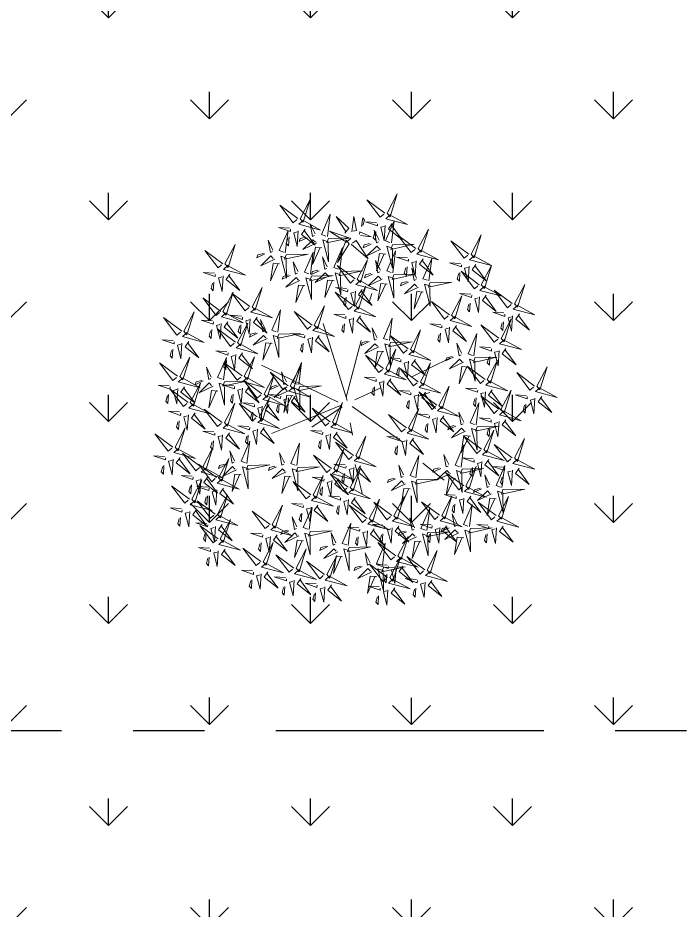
# Model space of a CAD drawing. Header units: inches. Extents: x -9 to 337, y -247 to 209.
# Drawn here: x 2.561 to 3.491, y 53.831 to 55.081 of the extents above; entities that cross this region are included whole.
import ezdxf

# ---------------------------------------------------------------- set-up
doc = ezdxf.new("R2010")
doc.units = ezdxf.units.IN
doc.header["$MEASUREMENT"] = 0
doc.linetypes.add('CENTER2', pattern=[1.125, 0.75, -0.125, 0.125, -0.125])
doc.layers.add('Croto', color=16, linetype='Continuous', lineweight=5)

# ---------------------------------------------------------------- blocks, each defined once
blk = doc.blocks.new('A$C1CBF2075')
at = {"layer": 'Croto', "color": 32}
for p, q in [((0.3343, 0.3387), (0.3848, 0.4588)), ((0.3222, 0.3315), (0.2717, 0.4443)), ((0.1972, 0.4227), (0.1852, 0.4299)), ((0.3198, 0.3363), (0.2453, 0.3867)), ((0.4088, 0.3579), (0.4425, 0.3699)), ((0.3319, 0.3315), (0.4088, 0.3579)), ((0.3343, 0.3291), (0.3896, 0.3363)), ((0.3126, 0.3242), (0.2717, 0.3122)), ((0.3222, 0.3194), (0.3006, 0.2282)), ((0.3415, 0.3026), (0.3511, 0.2858)), ((0.2236, 0.293), (0.1611, 0.2762)), ((0.2357, 0.2642), (0.2188, 0.257)), ((0.3776, 0.2498), (0.3992, 0.209)), ((0.2982, 0.1825), (0.291, 0.1417))]:
    blk.add_line(p, q, dxfattribs=at)
at = {"layer": 'Croto', "color": 40}
for points in [[(0.3271, 0.6149), (0.3343, 0.6485), (0.3367, 0.6149), (0.3295, 0.6149)], [(0.3246, 0.6125), (0.2934, 0.6245), (0.3246, 0.6053), (0.3246, 0.6125)], [(0.3391, 0.6005), (0.3559, 0.5836), (0.3463, 0.6029), (0.3415, 0.6005)], [(0.4425, 0.5788), (0.4497, 0.6125), (0.4521, 0.5788), (0.4449, 0.5788)], [(0.1924, 0.5885), (0.1611, 0.6005), (0.1924, 0.5812), (0.1924, 0.5885)], [(0.2685, 0.5836), (0.2816, 0.5873), (0.2775, 0.5897), (0.2697, 0.5857)], [(0.3776, 0.562), (0.3848, 0.5957), (0.3872, 0.562), (0.38, 0.562)], [(0.2439, 0.5644), (0.2182, 0.5872), (0.2486, 0.5728), (0.2451, 0.5665)], [(0.4401, 0.5764), (0.4088, 0.5885), (0.4401, 0.5692), (0.4401, 0.5764)], [(0.4617, 0.5764), (0.4737, 0.5885), (0.4641, 0.5716), (0.4617, 0.574)], [(0.1972, 0.5716), (0.2068, 0.5692), (0.202, 0.5428), (0.1996, 0.5716)], [(0.2618, 0.5571), (0.2686, 0.5643), (0.2893, 0.5471), (0.263, 0.5591)], [(0.3391, 0.538), (0.3463, 0.5716), (0.3487, 0.538), (0.3415, 0.538)], [(0.4377, 0.5716), (0.4473, 0.5716), (0.4281, 0.5428), (0.4377, 0.5692)], [(0.4545, 0.5644), (0.4713, 0.5476), (0.4617, 0.5668), (0.4569, 0.5644)], [(0.4713, 0.5668), (0.481, 0.5572), (0.481, 0.562), (0.4737, 0.5668)], [(0.493, 0.5308), (0.5002, 0.5644), (0.5026, 0.5308), (0.4954, 0.5308)], [(0.1554, 0.5265), (0.1457, 0.5282), (0.1486, 0.5549), (0.153, 0.5263)], [(0.2448, 0.5611), (0.219, 0.5398), (0.2511, 0.5576), (0.2448, 0.5611)], [(0.3727, 0.5548), (0.3824, 0.5548), (0.3631, 0.526), (0.3727, 0.5524)], [(0.4449, 0.5596), (0.4545, 0.5572), (0.4497, 0.5308), (0.4473, 0.5596)], [(0.1462, 0.521), (0.1282, 0.5366), (0.1392, 0.5181), (0.1438, 0.5208)], [(0.392, 0.5116), (0.3992, 0.5452), (0.4016, 0.5116), (0.3944, 0.5116)], [(0.4906, 0.5284), (0.4593, 0.5404), (0.4906, 0.5212), (0.4906, 0.5284)], [(0.2552, 0.5174), (0.2781, 0.5238), (0.2566, 0.5248), (0.2563, 0.5194)], [(0.3896, 0.5092), (0.3583, 0.5212), (0.3896, 0.502), (0.3896, 0.5092)], [(0.1614, 0.5101), (0.1935, 0.5003), (0.1609, 0.5172), (0.1614, 0.5101)], [(0.2376, 0.5107), (0.2118, 0.4894), (0.2439, 0.5071), (0.2376, 0.5107)], [(0.5218, 0.5188), (0.5315, 0.5092), (0.5315, 0.514), (0.5242, 0.5188)], [(0.3575, 0.4996), (0.3706, 0.5032), (0.3664, 0.5056), (0.3587, 0.5017)], [(0.4435, 0.4803), (0.4178, 0.5031), (0.4482, 0.4887), (0.4447, 0.4824)], [(0.4681, 0.4996), (0.4812, 0.5032), (0.4771, 0.5056), (0.4693, 0.5017)], [(0.4474, 0.4726), (0.4521, 0.481), (0.4678, 0.4501), (0.4495, 0.4714)], [(0.4614, 0.473), (0.4682, 0.4802), (0.4889, 0.463), (0.4626, 0.4751)], [(0.5026, 0.4828), (0.5122, 0.4828), (0.493, 0.4539), (0.5026, 0.4804)], [(0.5699, 0.4539), (0.5772, 0.4876), (0.5796, 0.4539), (0.5723, 0.4539)], [(0.2188, 0.4347), (0.2261, 0.4684), (0.2285, 0.4347), (0.2212, 0.4347)], [(0.3338, 0.4771), (0.308, 0.4557), (0.3401, 0.4735), (0.3338, 0.4771)], [(0.416, 0.4636), (0.3848, 0.4756), (0.416, 0.4564), (0.416, 0.4636)], [(0.4882, 0.4323), (0.4954, 0.466), (0.4978, 0.4323), (0.4906, 0.4323)], [(0.5098, 0.4708), (0.5194, 0.4684), (0.5146, 0.4419), (0.5122, 0.4708)], [(0.5194, 0.4756), (0.5363, 0.4588), (0.5267, 0.478), (0.5218, 0.4756)], [(0.5363, 0.478), (0.5459, 0.4684), (0.5459, 0.4732), (0.5387, 0.478)], [(0.152, 0.4479), (0.1475, 0.4642), (0.1574, 0.4476), (0.1541, 0.4467)], [(0.5675, 0.4515), (0.5363, 0.4636), (0.5675, 0.4443), (0.5675, 0.4515)], [(0.4208, 0.4467), (0.4305, 0.4443), (0.4257, 0.4179), (0.4232, 0.4467)], [(0.4858, 0.4299), (0.4545, 0.4419), (0.4858, 0.4227), (0.4858, 0.4299)], [(0.5074, 0.4299), (0.5194, 0.4419), (0.5098, 0.4251), (0.5074, 0.4275)], [(0.1444, 0.4246), (0.1491, 0.4329), (0.1648, 0.402), (0.1465, 0.4234)], [(0.5579, 0.4035), (0.5651, 0.4371), (0.5675, 0.4035), (0.5603, 0.4035)], [(0.5723, 0.4347), (0.582, 0.4323), (0.5772, 0.4059), (0.5747, 0.4347)], [(0.4617, 0.4011), (0.4737, 0.4131), (0.4641, 0.3963), (0.4617, 0.3987)], [(0.4906, 0.4131), (0.5002, 0.4107), (0.4954, 0.3843), (0.493, 0.4131)], [(0.5772, 0.4011), (0.5892, 0.4131), (0.5796, 0.3963), (0.5772, 0.3987)], [(0.3797, 0.3913), (0.3865, 0.3985), (0.4071, 0.3814), (0.3808, 0.3934)], [(0.3802, 0.4021), (0.4031, 0.4085), (0.3817, 0.4095), (0.3814, 0.4042)], [(0.2242, 0.3734), (0.2196, 0.3898), (0.2296, 0.3732), (0.2263, 0.3722)], [(0.404, 0.3963), (0.4136, 0.3867), (0.4136, 0.3915), (0.4064, 0.3963)], [(0.4713, 0.3915), (0.481, 0.3819), (0.481, 0.3867), (0.4737, 0.3915)], [(0.5259, 0.3795), (0.539, 0.3831), (0.5348, 0.3855), (0.527, 0.3816)], [(0.5603, 0.3843), (0.5699, 0.3819), (0.5651, 0.3555), (0.5627, 0.3843)], [(0.5191, 0.3529), (0.526, 0.3601), (0.5466, 0.3429), (0.5203, 0.355)], [(0.606, 0.3579), (0.6156, 0.3555), (0.6108, 0.3291), (0.6084, 0.3579)], [(0.1948, 0.3218), (0.2044, 0.3218), (0.1852, 0.293), (0.1948, 0.3194)], [(0.2597, 0.317), (0.2766, 0.3002), (0.2669, 0.3194), (0.2621, 0.317)], [(0.3703, 0.2618), (0.3776, 0.2954), (0.38, 0.2618), (0.3727, 0.2618)], [(0.606, 0.2954), (0.6156, 0.2954), (0.5964, 0.2666), (0.606, 0.293)], [(0.2236, 0.2354), (0.2309, 0.269), (0.2333, 0.2354), (0.2261, 0.2354)], [(0.4569, 0.257), (0.4257, 0.269), (0.4569, 0.2498), (0.4569, 0.257)], [(0.508, 0.2365), (0.5034, 0.2529), (0.5133, 0.2362), (0.51, 0.2353)], [(0.5387, 0.2474), (0.5483, 0.245), (0.5435, 0.2186), (0.5411, 0.2474)], [(0.4184, 0.1753), (0.4257, 0.209), (0.4281, 0.1753), (0.4208, 0.1753)], [(0.5868, 0.2138), (0.5964, 0.2114), (0.5916, 0.1849), (0.5892, 0.2138)], [(0.4922, 0.1825), (0.5053, 0.1862), (0.5011, 0.1885), (0.4934, 0.1846)], [(0.5242, 0.1537), (0.5315, 0.1873), (0.5339, 0.1537), (0.5267, 0.1537)], [(0.5555, 0.1729), (0.5651, 0.1705), (0.5603, 0.1441), (0.5579, 0.1729)]]:
    blk.add_lwpolyline(points, dxfattribs=at)
at = {"layer": 'Croto', "color": 22}
for points in [[(0.1948, 0.5909), (0.202, 0.6245), (0.2044, 0.5909), (0.1972, 0.5909)], [(0.3463, 0.6125), (0.3583, 0.6245), (0.3487, 0.6077), (0.3463, 0.6101)], [(0.3222, 0.6077), (0.3319, 0.6077), (0.3126, 0.5788), (0.3222, 0.6053)], [(0.3559, 0.6029), (0.3655, 0.5933), (0.3655, 0.5981), (0.3583, 0.6029)], [(0.214, 0.5885), (0.2261, 0.6005), (0.2164, 0.5836), (0.214, 0.586)], [(0.2555, 0.58), (0.2509, 0.5963), (0.2608, 0.5797), (0.2575, 0.5788)], [(0.3295, 0.5957), (0.3391, 0.5933), (0.3343, 0.5668), (0.3319, 0.5957)], [(0.19, 0.5836), (0.1996, 0.5836), (0.1804, 0.5548), (0.19, 0.5812)], [(0.2068, 0.5764), (0.2236, 0.5596), (0.214, 0.5788), (0.2092, 0.5764)], [(0.2236, 0.5788), (0.2333, 0.5692), (0.2333, 0.574), (0.2261, 0.5788)], [(0.2624, 0.5678), (0.2853, 0.5742), (0.2638, 0.5753), (0.2635, 0.5699)], [(0.1905, 0.556), (0.186, 0.5723), (0.1959, 0.5557), (0.1926, 0.5548)], [(0.2036, 0.5596), (0.2167, 0.5633), (0.2125, 0.5656), (0.2048, 0.5617)], [(0.2478, 0.5567), (0.2525, 0.565), (0.2682, 0.5341), (0.2499, 0.5555)], [(0.3752, 0.5596), (0.3439, 0.5716), (0.3752, 0.5524), (0.3752, 0.5596)], [(0.3968, 0.5596), (0.4088, 0.5716), (0.3992, 0.5548), (0.3968, 0.5572)], [(0.1974, 0.5438), (0.2204, 0.5502), (0.1989, 0.5512), (0.1986, 0.5459)], [(0.3367, 0.5356), (0.3054, 0.5476), (0.3367, 0.5284), (0.3367, 0.5356)], [(0.3583, 0.5356), (0.3703, 0.5476), (0.3607, 0.5308), (0.3583, 0.5332)], [(0.3896, 0.5476), (0.4064, 0.5308), (0.3968, 0.55), (0.392, 0.5476)], [(0.4064, 0.55), (0.416, 0.5404), (0.416, 0.5452), (0.4088, 0.55)], [(0.1635, 0.515), (0.1539, 0.5143), (0.1711, 0.5444), (0.1633, 0.5174)], [(0.1799, 0.5371), (0.1541, 0.5158), (0.1862, 0.5336), (0.1799, 0.5371)], [(0.1829, 0.5327), (0.1876, 0.541), (0.2033, 0.5101), (0.185, 0.5315)], [(0.1969, 0.533), (0.2037, 0.5402), (0.2244, 0.5231), (0.1981, 0.5351)], [(0.2367, 0.514), (0.211, 0.5368), (0.2414, 0.5223), (0.2379, 0.5161)], [(0.2482, 0.5295), (0.2437, 0.5459), (0.2536, 0.5293), (0.2503, 0.5284)], [(0.2613, 0.5332), (0.2744, 0.5369), (0.2702, 0.5392), (0.2625, 0.5353)], [(0.38, 0.5428), (0.3896, 0.5404), (0.3848, 0.514), (0.3824, 0.5428)], [(0.5122, 0.5284), (0.5242, 0.5404), (0.5146, 0.5236), (0.5122, 0.526)], [(0.2098, 0.5055), (0.2052, 0.5219), (0.2151, 0.5053), (0.2119, 0.5043)], [(0.3343, 0.5308), (0.3439, 0.5308), (0.3246, 0.502), (0.3343, 0.5284)], [(0.3511, 0.5236), (0.3679, 0.5068), (0.3583, 0.526), (0.3535, 0.5236)], [(0.3679, 0.526), (0.3776, 0.5164), (0.3776, 0.5212), (0.3703, 0.526)], [(0.4112, 0.5092), (0.4232, 0.5212), (0.4136, 0.5044), (0.4112, 0.5068)], [(0.4882, 0.5236), (0.4978, 0.5236), (0.4786, 0.4948), (0.4882, 0.5212)], [(0.5074, 0.49), (0.5146, 0.5236), (0.517, 0.49), (0.5098, 0.49)], [(0.1398, 0.5085), (0.1287, 0.4957), (0.1371, 0.5131), (0.1397, 0.5109)], [(0.1982, 0.4899), (0.1725, 0.5127), (0.2029, 0.4983), (0.1994, 0.492)], [(0.2229, 0.5092), (0.2359, 0.5128), (0.2318, 0.5152), (0.224, 0.5113)], [(0.2406, 0.5062), (0.2453, 0.5146), (0.261, 0.4837), (0.2427, 0.5051)], [(0.2546, 0.5066), (0.2614, 0.5138), (0.2821, 0.4966), (0.2558, 0.5087)], [(0.3444, 0.4959), (0.3399, 0.5123), (0.3498, 0.4956), (0.3465, 0.4947)], [(0.4551, 0.4959), (0.4505, 0.5123), (0.4604, 0.4956), (0.4571, 0.4947)], [(0.4954, 0.5116), (0.505, 0.5092), (0.5002, 0.4828), (0.4978, 0.5116)], [(0.505, 0.5164), (0.5218, 0.4996), (0.5122, 0.5188), (0.5074, 0.5164)], [(0.0842, 0.502), (0.0938, 0.502), (0.0745, 0.4732), (0.0842, 0.4996)], [(0.1363, 0.4876), (0.1494, 0.4912), (0.1452, 0.4936), (0.1375, 0.4897)], [(0.19, 0.4636), (0.1972, 0.4972), (0.1996, 0.4636), (0.1924, 0.4636)], [(0.2167, 0.4933), (0.2396, 0.4997), (0.2181, 0.5008), (0.2179, 0.4954)], [(0.3329, 0.4803), (0.3071, 0.5031), (0.3376, 0.4887), (0.3341, 0.4824)], [(0.3872, 0.5044), (0.3968, 0.5044), (0.3776, 0.4756), (0.3872, 0.502)], [(0.404, 0.4972), (0.4208, 0.4804), (0.4112, 0.4996), (0.4064, 0.4972)], [(0.4184, 0.466), (0.4257, 0.4996), (0.4281, 0.466), (0.4208, 0.466)], [(0.4208, 0.4996), (0.4305, 0.49), (0.4305, 0.4948), (0.4232, 0.4996)], [(0.505, 0.4876), (0.4737, 0.4996), (0.505, 0.4804), (0.505, 0.4876)], [(0.5267, 0.4876), (0.5387, 0.4996), (0.5291, 0.4828), (0.5267, 0.4852)], [(0.1301, 0.4717), (0.153, 0.4781), (0.1316, 0.4792), (0.1313, 0.4738)], [(0.1991, 0.4867), (0.1733, 0.4653), (0.2054, 0.4831), (0.1991, 0.4867)], [(0.2021, 0.4822), (0.2069, 0.4906), (0.2225, 0.4597), (0.2042, 0.481)], [(0.2161, 0.4826), (0.223, 0.4898), (0.2436, 0.4726), (0.2173, 0.4847)], [(0.3368, 0.4726), (0.3415, 0.481), (0.3572, 0.4501), (0.3389, 0.4714)], [(0.3508, 0.473), (0.3576, 0.4802), (0.3783, 0.463), (0.352, 0.4751)], [(0.3513, 0.4837), (0.3743, 0.4901), (0.3528, 0.4912), (0.3525, 0.4858)], [(0.3944, 0.4924), (0.404, 0.49), (0.3992, 0.4636), (0.3968, 0.4924)], [(0.462, 0.4837), (0.4849, 0.4901), (0.4634, 0.4912), (0.4631, 0.4858)], [(0.1156, 0.4606), (0.1203, 0.469), (0.1359, 0.4381), (0.1176, 0.4594)], [(0.1296, 0.461), (0.1364, 0.4682), (0.157, 0.451), (0.1307, 0.4631)], [(0.1876, 0.4612), (0.1563, 0.4732), (0.1876, 0.4539), (0.1876, 0.4612)], [(0.2092, 0.4612), (0.2212, 0.4732), (0.2116, 0.4564), (0.2092, 0.4588)], [(0.4444, 0.4771), (0.4186, 0.4557), (0.4507, 0.4735), (0.4444, 0.4771)], [(0.4377, 0.4636), (0.4497, 0.4756), (0.4401, 0.4588), (0.4377, 0.4612)], [(0.1405, 0.4323), (0.1148, 0.4551), (0.1452, 0.4407), (0.1417, 0.4344)], [(0.1651, 0.4515), (0.1782, 0.4552), (0.174, 0.4576), (0.1663, 0.4536)], [(0.1852, 0.4564), (0.1948, 0.4564), (0.1756, 0.4275), (0.1852, 0.4539)], [(0.2838, 0.4515), (0.2525, 0.4636), (0.2838, 0.4443), (0.2838, 0.4515)], [(0.3054, 0.4515), (0.3174, 0.4636), (0.3078, 0.4467), (0.3054, 0.4491)], [(0.4136, 0.4588), (0.4232, 0.4588), (0.404, 0.4299), (0.4136, 0.4564)], [(0.4136, 0.4251), (0.4208, 0.4588), (0.4232, 0.4251), (0.416, 0.4251)], [(0.4305, 0.4515), (0.4473, 0.4347), (0.4377, 0.4539), (0.4329, 0.4515)], [(0.4473, 0.4539), (0.4569, 0.4443), (0.4569, 0.4491), (0.4497, 0.4539)], [(0.5892, 0.4515), (0.6012, 0.4636), (0.5916, 0.4467), (0.5892, 0.4491)], [(0.1924, 0.4443), (0.202, 0.4419), (0.1972, 0.4155), (0.1948, 0.4443)], [(0.202, 0.4491), (0.2188, 0.4323), (0.2092, 0.4515), (0.2044, 0.4491)], [(0.2188, 0.4515), (0.2285, 0.4419), (0.2285, 0.4467), (0.2212, 0.4515)], [(0.2381, 0.4323), (0.2501, 0.4443), (0.2405, 0.4275), (0.2381, 0.4299)], [(0.2814, 0.4467), (0.291, 0.4467), (0.2717, 0.4179), (0.2814, 0.4443)], [(0.2982, 0.4395), (0.315, 0.4227), (0.3054, 0.4419), (0.3006, 0.4395)], [(0.3752, 0.4083), (0.3824, 0.4419), (0.3848, 0.4083), (0.3776, 0.4083)], [(0.5651, 0.4467), (0.5747, 0.4467), (0.5555, 0.4179), (0.5651, 0.4443)], [(0.582, 0.4395), (0.5988, 0.4227), (0.5892, 0.4419), (0.5844, 0.4395)], [(0.5988, 0.4419), (0.6084, 0.4323), (0.6084, 0.4371), (0.6012, 0.4419)], [(0.101, 0.4227), (0.1178, 0.4059), (0.1082, 0.4251), (0.1034, 0.4227)], [(0.1414, 0.429), (0.1156, 0.4077), (0.1477, 0.4255), (0.1414, 0.429)], [(0.1584, 0.425), (0.1652, 0.4322), (0.1859, 0.415), (0.1596, 0.427)], [(0.214, 0.4275), (0.2236, 0.4275), (0.2044, 0.3987), (0.214, 0.4251)], [(0.2886, 0.4347), (0.2982, 0.4323), (0.2934, 0.4059), (0.291, 0.4347)], [(0.3733, 0.4142), (0.3687, 0.4306), (0.3787, 0.414), (0.3754, 0.4131)], [(0.4112, 0.4227), (0.38, 0.4347), (0.4112, 0.4155), (0.4112, 0.4227)], [(0.4329, 0.4227), (0.4449, 0.4347), (0.4353, 0.4179), (0.4329, 0.4203)], [(0.4425, 0.4035), (0.4497, 0.4371), (0.4521, 0.4035), (0.4449, 0.4035)], [(0.4834, 0.4251), (0.493, 0.4251), (0.4737, 0.3963), (0.4834, 0.4227)], [(0.1315, 0.4059), (0.1446, 0.4096), (0.1404, 0.4119), (0.1327, 0.408)], [(0.2212, 0.4155), (0.2309, 0.4131), (0.2261, 0.3867), (0.2236, 0.4155)], [(0.2309, 0.4203), (0.2477, 0.4035), (0.2381, 0.4227), (0.2333, 0.4203)], [(0.2477, 0.4227), (0.2573, 0.4131), (0.2573, 0.4179), (0.2501, 0.4227)], [(0.3617, 0.3987), (0.336, 0.4215), (0.3665, 0.407), (0.3629, 0.4008)], [(0.3727, 0.4059), (0.3415, 0.4179), (0.3727, 0.3987), (0.3727, 0.4059)], [(0.3944, 0.4059), (0.4064, 0.4179), (0.3968, 0.4011), (0.3944, 0.4035)], [(0.4088, 0.4179), (0.4184, 0.4179), (0.3992, 0.3891), (0.4088, 0.4155)], [(0.4401, 0.4011), (0.4088, 0.4131), (0.4401, 0.3939), (0.4401, 0.4011)], [(0.4257, 0.4107), (0.4425, 0.3939), (0.4329, 0.4131), (0.4281, 0.4107)], [(0.4425, 0.4131), (0.4521, 0.4035), (0.4521, 0.4083), (0.4449, 0.4131)], [(0.5002, 0.4179), (0.517, 0.4011), (0.5074, 0.4203), (0.5026, 0.4179)], [(0.517, 0.4203), (0.5267, 0.4107), (0.5267, 0.4155), (0.5194, 0.4203)], [(0.5555, 0.4011), (0.5242, 0.4131), (0.5555, 0.3939), (0.5555, 0.4011)], [(0.6036, 0.3771), (0.6108, 0.4107), (0.6132, 0.3771), (0.606, 0.3771)], [(0.1253, 0.3901), (0.1482, 0.3965), (0.1267, 0.3975), (0.1265, 0.3921)], [(0.3703, 0.4011), (0.38, 0.4011), (0.3607, 0.3723), (0.3703, 0.3987)], [(0.3657, 0.3909), (0.3704, 0.3993), (0.386, 0.3684), (0.3677, 0.3898)], [(0.416, 0.4059), (0.4257, 0.4035), (0.4208, 0.3771), (0.4184, 0.4059)], [(0.5507, 0.3747), (0.5579, 0.4083), (0.5603, 0.3747), (0.5531, 0.3747)], [(0.1248, 0.3793), (0.1316, 0.3865), (0.1522, 0.3693), (0.1259, 0.3814)], [(0.3627, 0.3954), (0.3368, 0.3741), (0.3689, 0.3919), (0.3627, 0.3954)], [(0.3776, 0.3891), (0.3872, 0.3867), (0.3824, 0.3603), (0.38, 0.3891)], [(0.3872, 0.3939), (0.404, 0.3771), (0.3944, 0.3963), (0.3896, 0.3939)], [(0.4377, 0.3963), (0.4473, 0.3963), (0.4281, 0.3675), (0.4377, 0.3939)], [(0.4449, 0.3843), (0.4545, 0.3819), (0.4497, 0.3555), (0.4473, 0.3843)], [(0.4545, 0.3891), (0.4713, 0.3723), (0.4617, 0.3915), (0.4569, 0.3891)], [(0.5128, 0.3758), (0.5082, 0.3922), (0.5181, 0.3756), (0.5149, 0.3746)], [(0.5483, 0.3723), (0.517, 0.3843), (0.5483, 0.3651), (0.5483, 0.3723)], [(0.5531, 0.3963), (0.5627, 0.3963), (0.5435, 0.3675), (0.5531, 0.3939)], [(0.5699, 0.3891), (0.5868, 0.3723), (0.5772, 0.3915), (0.5723, 0.3891)], [(0.6012, 0.3747), (0.5699, 0.3867), (0.6012, 0.3675), (0.6012, 0.3747)], [(0.5699, 0.3723), (0.582, 0.3843), (0.5723, 0.3675), (0.5699, 0.3699)], [(0.5868, 0.3915), (0.5964, 0.3819), (0.5964, 0.3867), (0.5892, 0.3915)], [(0.6228, 0.3747), (0.6349, 0.3867), (0.6253, 0.3699), (0.6228, 0.3723)], [(0.2373, 0.3771), (0.2504, 0.3807), (0.2462, 0.3831), (0.2385, 0.3792)], [(0.5012, 0.3602), (0.4755, 0.383), (0.5059, 0.3686), (0.5024, 0.3623)], [(0.5197, 0.3636), (0.5426, 0.37), (0.5211, 0.3711), (0.5209, 0.3657)], [(0.5988, 0.3699), (0.6084, 0.3699), (0.5892, 0.3411), (0.5988, 0.3675)], [(0.1178, 0.3267), (0.125, 0.3603), (0.1275, 0.3267), (0.1202, 0.3267)], [(0.1996, 0.3291), (0.2068, 0.3627), (0.2092, 0.3291), (0.202, 0.3291)], [(0.2166, 0.3501), (0.2213, 0.3585), (0.2369, 0.3276), (0.2187, 0.3489)], [(0.2306, 0.3505), (0.2374, 0.3577), (0.258, 0.3405), (0.2317, 0.3526)], [(0.2311, 0.3612), (0.254, 0.3676), (0.2326, 0.3687), (0.2323, 0.3633)], [(0.2477, 0.3315), (0.2549, 0.3651), (0.2573, 0.3315), (0.2501, 0.3315)], [(0.3631, 0.3242), (0.3703, 0.3579), (0.3727, 0.3242), (0.3655, 0.3242)], [(0.5021, 0.357), (0.4763, 0.3356), (0.5084, 0.3534), (0.5021, 0.357)], [(0.5051, 0.3525), (0.5099, 0.3609), (0.5255, 0.33), (0.5072, 0.3513)], [(0.5459, 0.3675), (0.5555, 0.3675), (0.5363, 0.3387), (0.5459, 0.3651)], [(0.5627, 0.3603), (0.5796, 0.3435), (0.5699, 0.3627), (0.5651, 0.3603)], [(0.5796, 0.3627), (0.5892, 0.3531), (0.5892, 0.3579), (0.582, 0.3627)], [(0.5892, 0.3339), (0.5964, 0.3675), (0.5988, 0.3339), (0.5916, 0.3339)], [(0.6156, 0.3627), (0.6325, 0.3459), (0.6228, 0.3651), (0.618, 0.3627)], [(0.6325, 0.3651), (0.6421, 0.3555), (0.6421, 0.3603), (0.6349, 0.3651)], [(0.2136, 0.3546), (0.1877, 0.3332), (0.2198, 0.351), (0.2136, 0.3546)], [(0.5531, 0.3555), (0.5627, 0.3531), (0.5579, 0.3267), (0.5555, 0.3555)], [(0.5868, 0.3315), (0.5555, 0.3435), (0.5868, 0.3242), (0.5868, 0.3315)], [(0.6084, 0.3315), (0.6204, 0.3435), (0.6108, 0.3267), (0.6084, 0.3291)], [(0.1371, 0.3242), (0.1491, 0.3363), (0.1395, 0.3194), (0.1371, 0.3218)], [(0.2453, 0.3291), (0.214, 0.3411), (0.2453, 0.3218), (0.2453, 0.3291)], [(0.2188, 0.3267), (0.2309, 0.3387), (0.2212, 0.3218), (0.2188, 0.3242)], [(0.2669, 0.3291), (0.279, 0.3411), (0.2693, 0.3242), (0.2669, 0.3267)], [(0.3824, 0.3218), (0.3944, 0.3339), (0.3848, 0.317), (0.3824, 0.3194)], [(0.4575, 0.323), (0.4529, 0.3394), (0.4628, 0.3227), (0.4595, 0.3218)], [(0.4705, 0.3266), (0.4836, 0.3303), (0.4795, 0.3327), (0.4717, 0.3287)], [(0.6108, 0.3026), (0.618, 0.3363), (0.6204, 0.3026), (0.6132, 0.3026)], [(0.2285, 0.317), (0.2381, 0.3074), (0.2381, 0.3122), (0.2309, 0.317)], [(0.2429, 0.3242), (0.2525, 0.3242), (0.2333, 0.2954), (0.2429, 0.3218)], [(0.2766, 0.3194), (0.2862, 0.3098), (0.2862, 0.3146), (0.279, 0.3194)], [(0.3583, 0.317), (0.3679, 0.317), (0.3487, 0.2882), (0.3583, 0.3146)], [(0.4644, 0.3108), (0.4873, 0.3172), (0.4658, 0.3183), (0.4656, 0.3129)], [(0.5844, 0.3267), (0.594, 0.3267), (0.5747, 0.2978), (0.5844, 0.3242)], [(0.6012, 0.3194), (0.618, 0.3026), (0.6084, 0.3218), (0.6036, 0.3194)], [(0.618, 0.3218), (0.6277, 0.3122), (0.6277, 0.317), (0.6204, 0.3218)], [(0.1467, 0.3146), (0.1563, 0.305), (0.1563, 0.3098), (0.1491, 0.3146)], [(0.202, 0.3098), (0.2116, 0.3074), (0.2068, 0.281), (0.2044, 0.3098)], [(0.2212, 0.281), (0.2285, 0.3146), (0.2309, 0.281), (0.2236, 0.281)], [(0.2501, 0.3122), (0.2597, 0.3098), (0.2549, 0.2834), (0.2525, 0.3122)], [(0.3655, 0.305), (0.3752, 0.3026), (0.3703, 0.2762), (0.3679, 0.305)], [(0.3752, 0.3098), (0.392, 0.293), (0.3824, 0.3122), (0.3776, 0.3098)], [(0.392, 0.3122), (0.4016, 0.3026), (0.4016, 0.3074), (0.3944, 0.3122)], [(0.4088, 0.269), (0.416, 0.3026), (0.4184, 0.269), (0.4112, 0.269)], [(0.4468, 0.3041), (0.421, 0.2828), (0.4531, 0.3006), (0.4468, 0.3041)], [(0.4498, 0.2997), (0.4546, 0.3081), (0.4702, 0.2771), (0.4519, 0.2985)], [(0.4638, 0.3001), (0.4706, 0.3073), (0.4913, 0.2901), (0.465, 0.3022)], [(0.6084, 0.3002), (0.5772, 0.3122), (0.6084, 0.293), (0.6084, 0.3002)], [(0.5916, 0.3146), (0.6012, 0.3122), (0.5964, 0.2858), (0.594, 0.3146)], [(0.6301, 0.3002), (0.6421, 0.3122), (0.6325, 0.2954), (0.6301, 0.2978)], [(0.2188, 0.2786), (0.1876, 0.2906), (0.2188, 0.2714), (0.2188, 0.2786)], [(0.2405, 0.2786), (0.2525, 0.2906), (0.2429, 0.2738), (0.2405, 0.2762)], [(0.4593, 0.2594), (0.4665, 0.293), (0.4689, 0.2594), (0.4617, 0.2594)], [(0.5363, 0.2666), (0.5435, 0.3002), (0.5459, 0.2666), (0.5387, 0.2666)], [(0.6228, 0.2882), (0.6397, 0.2714), (0.6301, 0.2906), (0.6253, 0.2882)], [(0.6397, 0.2906), (0.6493, 0.281), (0.6493, 0.2858), (0.6421, 0.2906)], [(0.2164, 0.2738), (0.2261, 0.2738), (0.2068, 0.245), (0.2164, 0.2714)], [(0.2814, 0.2402), (0.2886, 0.2738), (0.291, 0.2402), (0.2838, 0.2402)], [(0.4064, 0.2666), (0.3752, 0.2786), (0.4064, 0.2594), (0.4064, 0.2666)], [(0.4281, 0.2666), (0.4401, 0.2786), (0.4305, 0.2618), (0.4281, 0.2642)], [(0.5339, 0.2642), (0.5026, 0.2762), (0.5339, 0.257), (0.5339, 0.2642)], [(0.5555, 0.2642), (0.5675, 0.2762), (0.5579, 0.2594), (0.5555, 0.2618)], [(0.6132, 0.2834), (0.6228, 0.281), (0.618, 0.2546), (0.6156, 0.2834)], [(0.2236, 0.2618), (0.2333, 0.2594), (0.2285, 0.233), (0.2261, 0.2618)], [(0.2333, 0.2666), (0.2501, 0.2498), (0.2405, 0.269), (0.2357, 0.2666)], [(0.2501, 0.269), (0.2597, 0.2594), (0.2597, 0.2642), (0.2525, 0.269)], [(0.3896, 0.2594), (0.4016, 0.2714), (0.392, 0.2546), (0.3896, 0.257)], [(0.404, 0.2618), (0.4136, 0.2618), (0.3944, 0.233), (0.404, 0.2594)], [(0.4786, 0.257), (0.4906, 0.269), (0.481, 0.2522), (0.4786, 0.2546)], [(0.5844, 0.233), (0.5916, 0.2666), (0.594, 0.233), (0.5868, 0.233)], [(0.1348, 0.2468), (0.1395, 0.2552), (0.1552, 0.2243), (0.1369, 0.2457)], [(0.3006, 0.2378), (0.3126, 0.2498), (0.303, 0.233), (0.3006, 0.2354)], [(0.3655, 0.2546), (0.3752, 0.2546), (0.3559, 0.2258), (0.3655, 0.2522)], [(0.3824, 0.2474), (0.3992, 0.2306), (0.3896, 0.2498), (0.3848, 0.2474)], [(0.3992, 0.2498), (0.4088, 0.2402), (0.4088, 0.245), (0.4016, 0.2498)], [(0.4112, 0.2498), (0.4208, 0.2474), (0.416, 0.221), (0.4136, 0.2498)], [(0.4208, 0.2546), (0.4377, 0.2378), (0.4281, 0.257), (0.4232, 0.2546)], [(0.4377, 0.257), (0.4473, 0.2474), (0.4473, 0.2522), (0.4401, 0.257)], [(0.4545, 0.2522), (0.4641, 0.2522), (0.4449, 0.2234), (0.4545, 0.2498)], [(0.4713, 0.245), (0.4882, 0.2282), (0.4786, 0.2474), (0.4737, 0.245)], [(0.4882, 0.2474), (0.4978, 0.2378), (0.4978, 0.2426), (0.4906, 0.2474)], [(0.5315, 0.2594), (0.5411, 0.2594), (0.5218, 0.2306), (0.5315, 0.257)], [(0.5483, 0.2522), (0.5651, 0.2354), (0.5555, 0.2546), (0.5507, 0.2522)], [(0.5651, 0.2546), (0.5747, 0.245), (0.5747, 0.2498), (0.5675, 0.2546)], [(0.2212, 0.233), (0.19, 0.245), (0.2212, 0.2258), (0.2212, 0.233)], [(0.2429, 0.233), (0.2549, 0.245), (0.2453, 0.2282), (0.2429, 0.2306)], [(0.2766, 0.233), (0.2862, 0.233), (0.2669, 0.2042), (0.2766, 0.2306)], [(0.3727, 0.2426), (0.3824, 0.2402), (0.3776, 0.2138), (0.3752, 0.2426)], [(0.4064, 0.2282), (0.3752, 0.2402), (0.4064, 0.221), (0.4064, 0.2282)], [(0.4281, 0.2282), (0.4401, 0.2402), (0.4305, 0.2234), (0.4281, 0.2258)], [(0.4964, 0.2209), (0.4707, 0.2437), (0.5011, 0.2293), (0.4976, 0.223)], [(0.5211, 0.2402), (0.5341, 0.2438), (0.53, 0.2462), (0.5222, 0.2423)], [(0.582, 0.2306), (0.5507, 0.2426), (0.582, 0.2234), (0.582, 0.2306)], [(0.6036, 0.2306), (0.6156, 0.2426), (0.606, 0.2258), (0.6036, 0.2282)], [(0.2188, 0.2282), (0.2285, 0.2282), (0.2092, 0.1994), (0.2188, 0.2258)], [(0.2357, 0.221), (0.2525, 0.2042), (0.2429, 0.2234), (0.2381, 0.221)], [(0.2525, 0.2234), (0.2621, 0.2138), (0.2621, 0.2186), (0.2549, 0.2234)], [(0.2838, 0.221), (0.2934, 0.2186), (0.2886, 0.1921), (0.2862, 0.221)], [(0.3102, 0.2282), (0.3198, 0.2186), (0.3198, 0.2234), (0.3126, 0.2282)], [(0.404, 0.2234), (0.4136, 0.2234), (0.3944, 0.1945), (0.404, 0.221)], [(0.5143, 0.2136), (0.5211, 0.2208), (0.5418, 0.2036), (0.5155, 0.2157)], [(0.5149, 0.2243), (0.5378, 0.2307), (0.5163, 0.2318), (0.5161, 0.2264)], [(0.5531, 0.1921), (0.5603, 0.2258), (0.5627, 0.1921), (0.5555, 0.1921)], [(0.5796, 0.2258), (0.5892, 0.2258), (0.5699, 0.197), (0.5796, 0.2234)], [(0.5964, 0.2186), (0.6132, 0.2018), (0.6036, 0.221), (0.5988, 0.2186)], [(0.6132, 0.221), (0.6228, 0.2114), (0.6228, 0.2162), (0.6156, 0.221)], [(0.2261, 0.2162), (0.2357, 0.2138), (0.2309, 0.1873), (0.2285, 0.2162)], [(0.4112, 0.2114), (0.4208, 0.209), (0.416, 0.1825), (0.4136, 0.2114)], [(0.4208, 0.2162), (0.4377, 0.1994), (0.4281, 0.2186), (0.4232, 0.2162)], [(0.4377, 0.2186), (0.4473, 0.209), (0.4473, 0.2138), (0.4401, 0.2186)], [(0.4973, 0.2177), (0.4715, 0.1963), (0.5036, 0.2141), (0.4973, 0.2177)], [(0.1443, 0.197), (0.1539, 0.1945), (0.1491, 0.1681), (0.1467, 0.197)], [(0.2229, 0.1921), (0.2359, 0.1958), (0.2318, 0.1982), (0.224, 0.1942)], [(0.3209, 0.1729), (0.2951, 0.1957), (0.3256, 0.1813), (0.322, 0.175)], [(0.3455, 0.1921), (0.3586, 0.1958), (0.3544, 0.1982), (0.3467, 0.1942)], [(0.4791, 0.1789), (0.4745, 0.1952), (0.4845, 0.1786), (0.4812, 0.1777)], [(0.5507, 0.1897), (0.5194, 0.2018), (0.5507, 0.1825), (0.5507, 0.1897)], [(0.5723, 0.1897), (0.5844, 0.2018), (0.5747, 0.1849), (0.5723, 0.1873)], [(0.2167, 0.1763), (0.2396, 0.1827), (0.2181, 0.1838), (0.2179, 0.1784)], [(0.3393, 0.1763), (0.3622, 0.1827), (0.3408, 0.1838), (0.3405, 0.1784)], [(0.3872, 0.1537), (0.3944, 0.1873), (0.3968, 0.1537), (0.3896, 0.1537)], [(0.4377, 0.1729), (0.4497, 0.1849), (0.4401, 0.1681), (0.4377, 0.1705)], [(0.4676, 0.1633), (0.4418, 0.1861), (0.4723, 0.1717), (0.4687, 0.1654)], [(0.5483, 0.1849), (0.5579, 0.1849), (0.5387, 0.1561), (0.5483, 0.1825)], [(0.5651, 0.1777), (0.582, 0.1609), (0.5723, 0.1801), (0.5675, 0.1777)], [(0.582, 0.1801), (0.5916, 0.1705), (0.5916, 0.1753), (0.5844, 0.1801)], [(0.2161, 0.1656), (0.223, 0.1728), (0.2436, 0.1556), (0.2173, 0.1676)], [(0.3248, 0.1652), (0.3295, 0.1735), (0.3452, 0.1426), (0.3269, 0.164)], [(0.3388, 0.1656), (0.3456, 0.1728), (0.3662, 0.1556), (0.34, 0.1676)], [(0.4136, 0.1681), (0.4232, 0.1681), (0.404, 0.1393), (0.4136, 0.1657)], [(0.486, 0.1667), (0.5089, 0.1731), (0.4875, 0.1741), (0.4872, 0.1688)], [(0.4064, 0.1513), (0.4184, 0.1633), (0.4088, 0.1465), (0.4064, 0.1489)], [(0.4208, 0.1561), (0.4305, 0.1537), (0.4257, 0.1273), (0.4232, 0.1561)], [(0.4305, 0.1609), (0.4473, 0.1441), (0.4377, 0.1633), (0.4329, 0.1609)], [(0.4685, 0.16), (0.4426, 0.1387), (0.4747, 0.1565), (0.4685, 0.16)], [(0.4473, 0.1633), (0.4569, 0.1537), (0.4569, 0.1585), (0.4497, 0.1633)], [(0.2622, 0.1315), (0.267, 0.1399), (0.2826, 0.109), (0.2643, 0.1304)], [(0.416, 0.1417), (0.4257, 0.1321), (0.4257, 0.1369), (0.4184, 0.1417)], [(0.19, 0.0985), (0.1972, 0.1321), (0.1996, 0.0985), (0.1924, 0.0985)], [(0.3617, 0.1008), (0.336, 0.1236), (0.3665, 0.1092), (0.3629, 0.1029)], [(0.4483, 0.1056), (0.4226, 0.1285), (0.453, 0.114), (0.4495, 0.1077)], [(0.4497, 0.0793), (0.4593, 0.0793), (0.4401, 0.0504), (0.4497, 0.0769)], [(0.3097, 0.0591), (0.2839, 0.0378), (0.316, 0.0556), (0.3097, 0.0591)], [(0.4016, 0.0552), (0.3703, 0.0673), (0.4016, 0.048), (0.4016, 0.0552)]]:
    blk.add_lwpolyline(points, dxfattribs=at)
at = {"layer": 'Croto', "color": 16}
for points in [[(0.179, 0.5404), (0.1532, 0.5632), (0.1837, 0.5488), (0.1802, 0.5425)], [(0.089, 0.5092), (0.0962, 0.5428), (0.0986, 0.5092), (0.0914, 0.5092)], [(0.1296, 0.5174), (0.1193, 0.5263), (0.1196, 0.5215), (0.1272, 0.5173)], [(0.0866, 0.5068), (0.0553, 0.5188), (0.0866, 0.4996), (0.0866, 0.5068)], [(0.1082, 0.5068), (0.1202, 0.5188), (0.1106, 0.502), (0.1082, 0.5044)], [(0.1592, 0.5075), (0.1544, 0.4734), (0.1496, 0.5068), (0.1568, 0.5073)], [(0.3415, 0.5188), (0.3511, 0.5164), (0.3463, 0.49), (0.3439, 0.5188)], [(0.101, 0.4948), (0.1178, 0.478), (0.1082, 0.4972), (0.1034, 0.4948)], [(0.1178, 0.4972), (0.1275, 0.4876), (0.1275, 0.4924), (0.1202, 0.4972)], [(0.1232, 0.4839), (0.1186, 0.5003), (0.1286, 0.4836), (0.1253, 0.4827)], [(0.1116, 0.4683), (0.0859, 0.4911), (0.1164, 0.4767), (0.1128, 0.4704)], [(0.0914, 0.49), (0.101, 0.4876), (0.0962, 0.4612), (0.0938, 0.49)], [(0.2862, 0.4539), (0.2934, 0.4876), (0.2958, 0.4539), (0.2886, 0.4539)], [(0.089, 0.4371), (0.0962, 0.4708), (0.0986, 0.4371), (0.0914, 0.4371)], [(0.1126, 0.4651), (0.0867, 0.4437), (0.1188, 0.4615), (0.1126, 0.4651)], [(0.0866, 0.4347), (0.0553, 0.4467), (0.0866, 0.4275), (0.0866, 0.4347)], [(0.1082, 0.4347), (0.1202, 0.4467), (0.1106, 0.4299), (0.1082, 0.4323)], [(0.159, 0.4357), (0.1819, 0.4421), (0.1604, 0.4432), (0.1601, 0.4378)], [(0.2164, 0.4323), (0.1852, 0.4443), (0.2164, 0.4251), (0.2164, 0.4323)], [(0.315, 0.4419), (0.3246, 0.4323), (0.3246, 0.4371), (0.3174, 0.4419)], [(0.0842, 0.4299), (0.0938, 0.4299), (0.0745, 0.4011), (0.0842, 0.4275)], [(0.1178, 0.4251), (0.1275, 0.4155), (0.1275, 0.4203), (0.1202, 0.4251)], [(0.0337, 0.3771), (0.0409, 0.4107), (0.0433, 0.3771), (0.0361, 0.3771)], [(0.0914, 0.4179), (0.101, 0.4155), (0.0962, 0.3891), (0.0938, 0.4179)], [(0.1184, 0.4022), (0.1138, 0.4186), (0.1237, 0.402), (0.1205, 0.4011)], [(0.3864, 0.4179), (0.3995, 0.4216), (0.3953, 0.4239), (0.3876, 0.42)], [(0.1068, 0.3867), (0.0811, 0.4095), (0.1116, 0.395), (0.108, 0.3888)], [(0.0313, 0.3747), (0, 0.3867), (0.0313, 0.3675), (0.0313, 0.3747)], [(0.0529, 0.3747), (0.0649, 0.3867), (0.0553, 0.3699), (0.0529, 0.3723)], [(0.1077, 0.3834), (0.0819, 0.3621), (0.114, 0.3798), (0.1077, 0.3834)], [(0.1107, 0.3789), (0.1155, 0.3873), (0.1311, 0.3564), (0.1128, 0.3778)], [(0.0289, 0.3699), (0.0385, 0.3699), (0.0192, 0.3411), (0.0289, 0.3675)], [(0.2126, 0.3578), (0.1869, 0.3806), (0.2174, 0.3662), (0.2138, 0.3599)], [(0.0361, 0.3579), (0.0457, 0.3555), (0.0409, 0.3291), (0.0385, 0.3579)], [(0.0457, 0.3627), (0.0625, 0.3459), (0.0529, 0.3651), (0.0481, 0.3627)], [(0.0529, 0.3315), (0.0601, 0.3651), (0.0625, 0.3315), (0.0553, 0.3315)], [(0.0625, 0.3651), (0.0721, 0.3555), (0.0721, 0.3603), (0.0649, 0.3651)], [(0.0505, 0.3291), (0.0192, 0.3411), (0.0505, 0.3218), (0.0505, 0.3291)], [(0.0721, 0.3291), (0.0842, 0.3411), (0.0745, 0.3242), (0.0721, 0.3267)], [(0.1154, 0.3242), (0.0842, 0.3363), (0.1154, 0.317), (0.1154, 0.3242)], [(0.1972, 0.3267), (0.1659, 0.3387), (0.1972, 0.3194), (0.1972, 0.3267)], [(0.3607, 0.3218), (0.3295, 0.3339), (0.3607, 0.3146), (0.3607, 0.3218)], [(0.4459, 0.3074), (0.4202, 0.3302), (0.4506, 0.3158), (0.4471, 0.3095)], [(0.0481, 0.3242), (0.0577, 0.3242), (0.0385, 0.2954), (0.0481, 0.3218)], [(0.0649, 0.317), (0.0818, 0.3002), (0.0721, 0.3194), (0.0673, 0.317)], [(0.0818, 0.3194), (0.0914, 0.3098), (0.0914, 0.3146), (0.0842, 0.3194)], [(0.113, 0.3194), (0.1226, 0.3194), (0.1034, 0.2906), (0.113, 0.317)], [(0.2116, 0.3146), (0.2285, 0.2978), (0.2188, 0.317), (0.214, 0.3146)], [(0.0337, 0.2762), (0.0409, 0.3098), (0.0433, 0.2762), (0.0361, 0.2762)], [(0.0553, 0.3122), (0.0649, 0.3098), (0.0601, 0.2834), (0.0577, 0.3122)], [(0.1202, 0.3074), (0.1299, 0.305), (0.125, 0.2786), (0.1226, 0.3074)], [(0.1299, 0.3122), (0.1467, 0.2954), (0.1371, 0.3146), (0.1323, 0.3122)], [(0.0313, 0.2738), (0, 0.2858), (0.0313, 0.2666), (0.0313, 0.2738)], [(0.0529, 0.2738), (0.0649, 0.2858), (0.0553, 0.269), (0.0529, 0.2714)], [(0.0842, 0.2498), (0.0914, 0.2834), (0.0938, 0.2498), (0.0866, 0.2498)], [(0.1309, 0.2546), (0.1051, 0.2774), (0.1356, 0.2629), (0.1321, 0.2567)], [(0.1424, 0.2701), (0.1379, 0.2865), (0.1478, 0.2699), (0.1445, 0.269)], [(0.1555, 0.2738), (0.1686, 0.2775), (0.1644, 0.2798), (0.1567, 0.2759)], [(0.0289, 0.269), (0.0385, 0.269), (0.0192, 0.2402), (0.0289, 0.2666)], [(0.0457, 0.2618), (0.0625, 0.245), (0.0529, 0.2642), (0.0481, 0.2618)], [(0.0625, 0.2642), (0.0721, 0.2546), (0.0721, 0.2594), (0.0649, 0.2642)], [(0.1493, 0.258), (0.1723, 0.2644), (0.1508, 0.2654), (0.1505, 0.26)], [(0.3679, 0.2594), (0.3367, 0.2714), (0.3679, 0.2522), (0.3679, 0.2594)], [(0.4088, 0.2306), (0.416, 0.2642), (0.4184, 0.2306), (0.4112, 0.2306)], [(0.0361, 0.257), (0.0457, 0.2546), (0.0409, 0.2282), (0.0385, 0.257)], [(0.0818, 0.2474), (0.0505, 0.2594), (0.0818, 0.2402), (0.0818, 0.2474)], [(0.1034, 0.2474), (0.1154, 0.2594), (0.1058, 0.2426), (0.1034, 0.245)], [(0.1318, 0.2513), (0.106, 0.23), (0.1381, 0.2477), (0.1318, 0.2513)], [(0.1419, 0.2162), (0.1491, 0.2498), (0.1515, 0.2162), (0.1443, 0.2162)], [(0.1488, 0.2472), (0.1556, 0.2544), (0.1763, 0.2372), (0.15, 0.2493)], [(0.279, 0.2378), (0.2477, 0.2498), (0.279, 0.2306), (0.279, 0.2378)], [(0.0794, 0.2426), (0.089, 0.2426), (0.0697, 0.2138), (0.0794, 0.2402)], [(0.0962, 0.2354), (0.113, 0.2186), (0.1034, 0.2378), (0.0986, 0.2354)], [(0.113, 0.2378), (0.1226, 0.2282), (0.1226, 0.233), (0.1154, 0.2378)], [(0.4617, 0.2402), (0.4713, 0.2378), (0.4665, 0.2114), (0.4641, 0.2402)], [(0.0866, 0.2306), (0.0962, 0.2282), (0.0914, 0.2018), (0.089, 0.2306)], [(0.1395, 0.2138), (0.1082, 0.2258), (0.1395, 0.2066), (0.1395, 0.2138)], [(0.1611, 0.2138), (0.1731, 0.2258), (0.1635, 0.209), (0.1611, 0.2114)], [(0.2934, 0.2258), (0.3102, 0.209), (0.3006, 0.2282), (0.2958, 0.2258)], [(0.5003, 0.2132), (0.5051, 0.2216), (0.5207, 0.1907), (0.5024, 0.212)], [(0.1371, 0.209), (0.1467, 0.209), (0.1275, 0.1801), (0.1371, 0.2066)], [(0.0914, 0.1585), (0.0986, 0.1921), (0.101, 0.1585), (0.0938, 0.1585)], [(0.1539, 0.2018), (0.1707, 0.1849), (0.1611, 0.2042), (0.1563, 0.2018)], [(0.1563, 0.1681), (0.1635, 0.2018), (0.1659, 0.1681), (0.1587, 0.1681)], [(0.1707, 0.2042), (0.1804, 0.1945), (0.1804, 0.1994), (0.1731, 0.2042)], [(0.1982, 0.1729), (0.1725, 0.1957), (0.2029, 0.1813), (0.1994, 0.175)], [(0.2098, 0.1885), (0.2052, 0.2048), (0.2151, 0.1882), (0.2119, 0.1873)], [(0.3324, 0.1885), (0.3279, 0.2048), (0.3378, 0.1882), (0.3345, 0.1873)], [(0.416, 0.1729), (0.3848, 0.1849), (0.416, 0.1657), (0.416, 0.1729)], [(0.089, 0.1561), (0.0577, 0.1681), (0.089, 0.1489), (0.089, 0.1561)], [(0.1106, 0.1561), (0.1226, 0.1681), (0.113, 0.1513), (0.1106, 0.1537)], [(0.1539, 0.1657), (0.1226, 0.1777), (0.1539, 0.1585), (0.1539, 0.1657)], [(0.1991, 0.1696), (0.1733, 0.1483), (0.2054, 0.1661), (0.1991, 0.1696)], [(0.1756, 0.1657), (0.1876, 0.1777), (0.178, 0.1609), (0.1756, 0.1633)], [(0.2021, 0.1652), (0.2069, 0.1735), (0.2225, 0.1426), (0.2042, 0.164)], [(0.2164, 0.1393), (0.2236, 0.1729), (0.2261, 0.1393), (0.2188, 0.1393)], [(0.2699, 0.1548), (0.2653, 0.1712), (0.2752, 0.1546), (0.272, 0.1537)], [(0.283, 0.1585), (0.2961, 0.1622), (0.2919, 0.1645), (0.2842, 0.1606)], [(0.3218, 0.1696), (0.296, 0.1483), (0.328, 0.1661), (0.3218, 0.1696)], [(0.0866, 0.1513), (0.0962, 0.1513), (0.077, 0.1225), (0.0866, 0.1489)], [(0.1515, 0.1609), (0.1611, 0.1609), (0.1419, 0.1321), (0.1515, 0.1585)], [(0.1683, 0.1537), (0.1852, 0.1369), (0.1756, 0.1561), (0.1707, 0.1537)], [(0.1852, 0.1561), (0.1948, 0.1465), (0.1948, 0.1513), (0.1876, 0.1561)], [(0.2583, 0.1393), (0.2326, 0.1621), (0.2631, 0.1477), (0.2595, 0.1414)], [(0.3848, 0.1513), (0.3535, 0.1633), (0.3848, 0.1441), (0.3848, 0.1513)], [(0.4715, 0.1556), (0.4762, 0.1639), (0.4918, 0.133), (0.4736, 0.1544)], [(0.4855, 0.1559), (0.4923, 0.1631), (0.5129, 0.146), (0.4867, 0.158)], [(0.5218, 0.1513), (0.4906, 0.1633), (0.5218, 0.1441), (0.5218, 0.1513)], [(0.5435, 0.1513), (0.5555, 0.1633), (0.5459, 0.1465), (0.5435, 0.1489)], [(0.0938, 0.1393), (0.1034, 0.1369), (0.0986, 0.1105), (0.0962, 0.1393)], [(0.1034, 0.1441), (0.1202, 0.1273), (0.1106, 0.1465), (0.1058, 0.1441)], [(0.1202, 0.1465), (0.1299, 0.1369), (0.1299, 0.1417), (0.1226, 0.1465)], [(0.1587, 0.1489), (0.1683, 0.1465), (0.1635, 0.1201), (0.1611, 0.1489)], [(0.214, 0.1369), (0.1828, 0.1489), (0.214, 0.1297), (0.214, 0.1369)], [(0.2357, 0.1369), (0.2477, 0.1489), (0.2381, 0.1321), (0.2357, 0.1345)], [(0.2741, 0.1153), (0.2814, 0.1489), (0.2838, 0.1153), (0.2766, 0.1153)], [(0.2763, 0.1319), (0.2831, 0.1391), (0.3037, 0.122), (0.2774, 0.134)], [(0.2768, 0.1427), (0.2997, 0.1491), (0.2782, 0.1501), (0.278, 0.1448)], [(0.3319, 0.1057), (0.3391, 0.1393), (0.3415, 0.1057), (0.3343, 0.1057)], [(0.3824, 0.1465), (0.392, 0.1465), (0.3727, 0.1177), (0.3824, 0.1441)], [(0.3992, 0.1393), (0.416, 0.1225), (0.4064, 0.1417), (0.4016, 0.1393)], [(0.4232, 0.1033), (0.4305, 0.1369), (0.4329, 0.1033), (0.4257, 0.1033)], [(0.4599, 0.1212), (0.4553, 0.1376), (0.4652, 0.121), (0.462, 0.12)], [(0.5194, 0.1465), (0.5291, 0.1465), (0.5098, 0.1177), (0.5194, 0.1441)], [(0.5363, 0.1393), (0.5531, 0.1225), (0.5435, 0.1417), (0.5387, 0.1393)], [(0.5531, 0.1417), (0.5627, 0.1321), (0.5627, 0.1369), (0.5555, 0.1417)], [(0.2116, 0.1321), (0.2212, 0.1321), (0.202, 0.1033), (0.2116, 0.1297)], [(0.2285, 0.1249), (0.2453, 0.1081), (0.2357, 0.1273), (0.2309, 0.1249)], [(0.2592, 0.136), (0.2334, 0.1147), (0.2655, 0.1325), (0.2592, 0.136)], [(0.2717, 0.1129), (0.2405, 0.1249), (0.2717, 0.1057), (0.2717, 0.1129)], [(0.2453, 0.1273), (0.2549, 0.1177), (0.2549, 0.1225), (0.2477, 0.1273)], [(0.2934, 0.1129), (0.3054, 0.1249), (0.2958, 0.1081), (0.2934, 0.1105)], [(0.3733, 0.1164), (0.3687, 0.1328), (0.3787, 0.1162), (0.3754, 0.1152)], [(0.3864, 0.1201), (0.3995, 0.1237), (0.3953, 0.1261), (0.3876, 0.1222)], [(0.3896, 0.1345), (0.3992, 0.1321), (0.3944, 0.1057), (0.392, 0.1345)], [(0.473, 0.1249), (0.486, 0.1285), (0.4819, 0.1309), (0.4741, 0.127)], [(0.5267, 0.1345), (0.5363, 0.1321), (0.5315, 0.1057), (0.5291, 0.1345)], [(0.2188, 0.1201), (0.2285, 0.1177), (0.2236, 0.0913), (0.2212, 0.1201)], [(0.3295, 0.1033), (0.2982, 0.1153), (0.3295, 0.0961), (0.3295, 0.1033)], [(0.3511, 0.1033), (0.3631, 0.1153), (0.3535, 0.0985), (0.3511, 0.1009)], [(0.3802, 0.1042), (0.4031, 0.1106), (0.3817, 0.1117), (0.3814, 0.1063)], [(0.4208, 0.1009), (0.3896, 0.1129), (0.4208, 0.0937), (0.4208, 0.1009)], [(0.4425, 0.1009), (0.4545, 0.1129), (0.4449, 0.0961), (0.4425, 0.0985)], [(0.4545, 0.0865), (0.4617, 0.1201), (0.4641, 0.0865), (0.4569, 0.0865)], [(0.4668, 0.109), (0.4897, 0.1154), (0.4682, 0.1165), (0.468, 0.1111)], [(0.1876, 0.0961), (0.1563, 0.1081), (0.1876, 0.0889), (0.1876, 0.0961)], [(0.2319, 0.0744), (0.2061, 0.0972), (0.2366, 0.0828), (0.2331, 0.0765)], [(0.2092, 0.0961), (0.2212, 0.1081), (0.2116, 0.0913), (0.2092, 0.0937)], [(0.2434, 0.09), (0.2389, 0.1064), (0.2488, 0.0897), (0.2455, 0.0888)], [(0.2565, 0.0937), (0.2696, 0.0973), (0.2654, 0.0997), (0.2577, 0.0958)], [(0.2693, 0.1081), (0.279, 0.1081), (0.2597, 0.0793), (0.2693, 0.1057)], [(0.2766, 0.0961), (0.2862, 0.0937), (0.2814, 0.0673), (0.279, 0.0961)], [(0.2862, 0.1009), (0.303, 0.0841), (0.2934, 0.1033), (0.2886, 0.1009)], [(0.303, 0.1033), (0.3126, 0.0937), (0.3126, 0.0985), (0.3054, 0.1033)], [(0.3271, 0.0985), (0.3367, 0.0985), (0.3174, 0.0697), (0.3271, 0.0961)], [(0.3627, 0.0976), (0.3368, 0.0762), (0.3689, 0.094), (0.3627, 0.0976)], [(0.3657, 0.0931), (0.3704, 0.1015), (0.386, 0.0706), (0.3677, 0.0919)], [(0.3797, 0.0935), (0.3865, 0.1007), (0.4071, 0.0835), (0.3808, 0.0956)], [(0.4184, 0.0961), (0.4281, 0.0961), (0.4088, 0.0673), (0.4184, 0.0937)], [(0.4521, 0.0841), (0.4208, 0.0961), (0.4521, 0.0769), (0.4521, 0.0841)], [(0.4492, 0.1024), (0.4234, 0.081), (0.4555, 0.0988), (0.4492, 0.1024)], [(0.4522, 0.0979), (0.457, 0.1063), (0.4726, 0.0754), (0.4543, 0.0967)], [(0.4662, 0.0983), (0.4731, 0.1055), (0.4937, 0.0883), (0.4674, 0.1004)], [(0.4737, 0.0841), (0.4858, 0.0961), (0.4762, 0.0793), (0.4737, 0.0817)], [(0.1852, 0.0913), (0.1948, 0.0913), (0.1756, 0.0624), (0.1852, 0.0889)], [(0.202, 0.0841), (0.2188, 0.0673), (0.2092, 0.0865), (0.2044, 0.0841)], [(0.2188, 0.0865), (0.2285, 0.0769), (0.2285, 0.0817), (0.2212, 0.0865)], [(0.2503, 0.0778), (0.2733, 0.0842), (0.2518, 0.0853), (0.2515, 0.0799)], [(0.3088, 0.0624), (0.2831, 0.0852), (0.3136, 0.0708), (0.31, 0.0645)], [(0.3204, 0.078), (0.3158, 0.0944), (0.3257, 0.0777), (0.3225, 0.0768)], [(0.3335, 0.0816), (0.3466, 0.0853), (0.3424, 0.0877), (0.3347, 0.0837)], [(0.3343, 0.0865), (0.3439, 0.0841), (0.3391, 0.0576), (0.3367, 0.0865)], [(0.3439, 0.0913), (0.3607, 0.0745), (0.3511, 0.0937), (0.3463, 0.0913)], [(0.3607, 0.0937), (0.3703, 0.0841), (0.3703, 0.0889), (0.3631, 0.0937)], [(0.404, 0.0576), (0.4112, 0.0913), (0.4136, 0.0576), (0.4064, 0.0576)], [(0.4257, 0.0841), (0.4353, 0.0817), (0.4305, 0.0552), (0.4281, 0.0841)], [(0.4353, 0.0889), (0.4521, 0.0721), (0.4425, 0.0913), (0.4377, 0.0889)], [(0.4521, 0.0913), (0.4617, 0.0817), (0.4617, 0.0865), (0.4545, 0.0913)], [(0.1924, 0.0793), (0.202, 0.0769), (0.1972, 0.0504), (0.1948, 0.0793)], [(0.2328, 0.0711), (0.207, 0.0498), (0.2391, 0.0676), (0.2328, 0.0711)], [(0.2358, 0.0667), (0.2405, 0.0751), (0.2562, 0.0442), (0.2379, 0.0655)], [(0.2498, 0.0671), (0.2566, 0.0743), (0.2773, 0.0571), (0.251, 0.0692)], [(0.2669, 0.048), (0.2741, 0.0817), (0.2766, 0.048), (0.2693, 0.048)], [(0.3273, 0.0658), (0.3502, 0.0722), (0.3287, 0.0733), (0.3285, 0.0679)], [(0.4665, 0.0721), (0.4834, 0.0552), (0.4737, 0.0745), (0.4689, 0.0721)], [(0.4834, 0.0745), (0.493, 0.0649), (0.493, 0.0697), (0.4858, 0.0745)], [(0.2645, 0.0456), (0.2333, 0.0576), (0.2645, 0.0384), (0.2645, 0.0456)], [(0.2862, 0.0456), (0.2982, 0.0576), (0.2886, 0.0408), (0.2862, 0.0432)], [(0.3128, 0.0547), (0.3175, 0.0631), (0.3331, 0.0321), (0.3148, 0.0535)], [(0.3268, 0.0551), (0.3336, 0.0623), (0.3542, 0.0451), (0.3279, 0.0572)], [(0.4232, 0.0552), (0.4353, 0.0673), (0.4257, 0.0504), (0.4232, 0.0528)], [(0.4569, 0.0673), (0.4665, 0.0649), (0.4617, 0.0384), (0.4593, 0.0673)], [(0.3992, 0.0504), (0.4088, 0.0504), (0.3896, 0.0216), (0.3992, 0.048)], [(0.416, 0.0432), (0.4329, 0.0264), (0.4232, 0.0456), (0.4184, 0.0432)], [(0.4329, 0.0456), (0.4425, 0.036), (0.4425, 0.0408), (0.4353, 0.0456)], [(0.2621, 0.0408), (0.2717, 0.0408), (0.2525, 0.012), (0.2621, 0.0384)], [(0.2693, 0.0288), (0.279, 0.0264), (0.2741, 0), (0.2717, 0.0288)], [(0.279, 0.0336), (0.2958, 0.0168), (0.2862, 0.036), (0.2814, 0.0336)], [(0.2958, 0.036), (0.3054, 0.0264), (0.3054, 0.0312), (0.2982, 0.036)], [(0.4064, 0.0384), (0.416, 0.036), (0.4112, 0.0096), (0.4088, 0.0384)]]:
    blk.add_lwpolyline(points, dxfattribs=at)

msp = doc.modelspace()

# ---------------------------------------------------------------- hatches: boundary and pattern name
at = {"true_color": 0x136734, "transparency": 33554610}
h = msp.add_hatch(dxfattribs=at)
h.set_pattern_fill('GRASS', color=116, scale=0.2)
h.set_pattern_definition([(90, (35.07339, -33.30725), (-0.14142136, 0.14142136), [0.0375, -0.2453427]), (45, (35.07339, -33.30725), (-0.14142136, 0.14142136), [0.0375, -0.1625]), (135, (35.07339, -33.30725), (-0.14142136, -0.14142136), [0.0375, -0.1625])])
h.paths.add_polyline_path([(9.4156, 59.7088), (1.7156, 59.7088), (1.7156, 53.8088), (4.6656, 53.8088), (4.6656, 54.7088), (5.5656, 54.7088), (5.5656, 56.3034), (9.4156, 56.3034)])
h.paths.add_polyline_path([(4.9347, 57.2418), (5.4347, 57.2418), (5.4347, 56.7418), (4.9347, 56.7418)], flags=16)
h.paths.add_polyline_path([(4.9347, 56.6418), (5.4347, 56.6418), (5.4347, 56.1418), (4.9347, 56.1418)], flags=16)
h.paths.add_polyline_path([(4.9347, 56.0418), (5.4347, 56.0418), (5.4347, 55.5418), (4.9347, 55.5418)], flags=16)
h.paths.add_polyline_path([(4.9347, 55.4418), (5.4347, 55.4418), (5.4347, 54.9418), (4.9347, 54.9418)], flags=16)

# ---------------------------------------------------------------- linework, layer by layer
at = {"color": 5, "linetype": 'CENTER2', "ltscale": 0.5}
msp.add_lwpolyline([(0.8974, 52.7548), (0.8974, 54.0827), (10.4665, 54.0827), (10.4665, 52.7548)], dxfattribs=at)

# ---------------------------------------------------------------- block references
at = {"layer": 'Croto', "extrusion": (-9.50872e-05, -0.000298031, -1), "xscale": 0.913316137740203, "yscale": 0.913316137740203, "zscale": -0.9133161379708651, "rotation": 318.7292280078341}
msp.add_blockref('A$C1CBF2075', (-3.443, 54.5116, -0.0165), dxfattribs=at)

doc.saveas('drawing.dxf')
